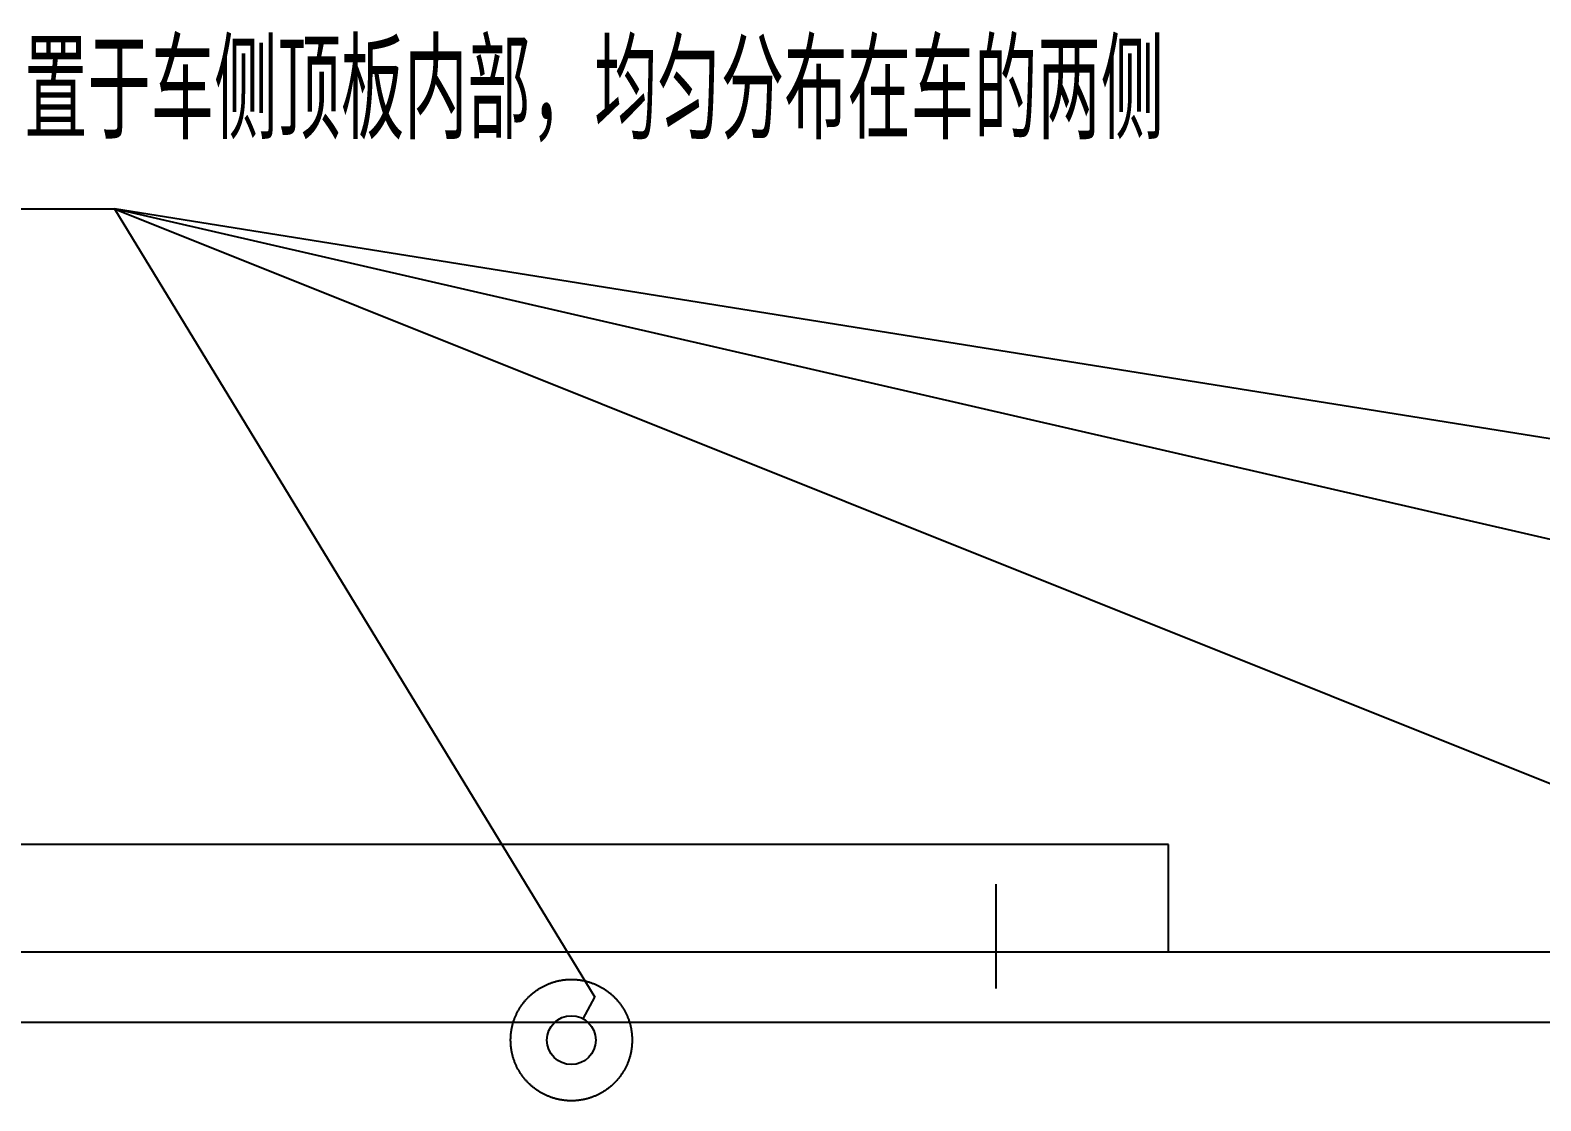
# Model space of a CAD drawing. Extents: x 39751 to 116307, y -36149 to -14965.
# Drawn here: x 70487 to 75124, y -18253 to -14965 of the extents above; entities that cross this region are included whole.
import ezdxf

# ---------------------------------------------------------------- set-up
doc = ezdxf.new("R2010")
doc.units = 0
doc.header["$LTSCALE"] = 1500
doc.linetypes.add('CENTER', pattern=[1.32, 1.2, -0.05, 0.02, -0.05])
for name, color, linetype in [('1', 1, 'CENTER'), ('3', 3, 'Continuous'), ('confine0', 7, 'Continuous'), ('confine5', 4, 'CENTER'), ('confinea', 3, 'Continuous')]:
    doc.layers.add(name, color=color, linetype=linetype)
doc.styles.get("Standard").update_dxf_attribs({"font": 'gbenor.shx', "width": 0.9, "bigfont": 'gbcbig.shx'})
doc.dimstyles.get("Standard").update_dxf_attribs({"dimtxt": 3.5, "dimasz": 3, "dimexe": 1, "dimexo": 0, "dimgap": 1, "dimtad": 1, "dimdec": 0, "dimdsep": 46, "dimtxsty": 'Standard', "dimblk": 'CLOSED', "dimcen": 0, "dimadec": 0, "dimazin": 2, "dimtfac": 1, "dimtdec": 0, "dimtofl": 0, "dimtmove": 2, "dimatfit": 3, "dimldrblk": 'NONE', "dimfxl": 0.18, "dimtolj": 1, "dimtzin": 0, "dimarcsym": 0})

# ---------------------------------------------------------------- blocks, each defined once
blk = doc.blocks.new('_DotBlank')
at = {"color": 0, "linetype": 'ByBlock', "lineweight": -2}
blk.add_line((-0.5, 0), (-1, 0), dxfattribs=at)
blk.add_circle((0, 0), 0.5, dxfattribs=at)

msp = doc.modelspace()

# ---------------------------------------------------------------- linework, layer by layer
msp.add_line((68055.7, -18011), (89935.7, -18011))
at = {"layer": '1'}
msp.add_circle((72147.9, -18066.2), 186.4, dxfattribs=at)
at = {"layer": '3'}
for p, q in [((85855.8, -17934.7), (70745, -15514.2)), ((70745, -15514.2), (76789.9, -17934.7)), ((81256, -17934.7), (70745, -15514.2)), ((70745, -15514.2), (72220, -17934.7))]:
    msp.add_line(p, q, dxfattribs=at)
at = {"layer": 'confine0'}
for p, q in [((73980.7, -17465.3), (70180.7, -17465.3)), ((73980.7, -17795.3), (73980.7, -17465.3)), ((90015.7, -17796), (67975.7, -17796))]:
    msp.add_line(p, q, dxfattribs=at)
at = {"layer": 'confine5'}
msp.add_line((73450.7, -17587.7), (73450.7, -17908.2), dxfattribs=at)

# ---------------------------------------------------------------- block references
at = {"layer": 'confinea', "xscale": 150, "yscale": 150, "zscale": 150, "rotation": 241.2453244796767}
msp.add_blockref('_DotBlank', (72147.9, -18066.2), dxfattribs=at)

# ---------------------------------------------------------------- texts
at = {"layer": 'confinea', "insert": (68135.3, -15000.2), "char_height": 300, "width": 6000, "attachment_point": 1}
msp.add_mtext('客室广播扬声器安装位置：置于车侧顶板内部，均匀分布在车的两侧', dxfattribs=at)

# ---------------------------------------------------------------- leaders
at = {"layer": 'confinea', "annotation_type": 0, "has_hookline": 1, "hookline_direction": 0, "text_width": 3662.9}
msp.add_leader([(68724.3, -18066.2), (69828.9, -15514.2), (70745, -15514.2)], dimstyle='Standard', override={"dimscale": 50, "dimgap": 1, "dimtad": 0, "dimldrblk": 'DotBlank', "dimarcsym": 1}, dxfattribs=at)

doc.saveas('drawing.dxf')
